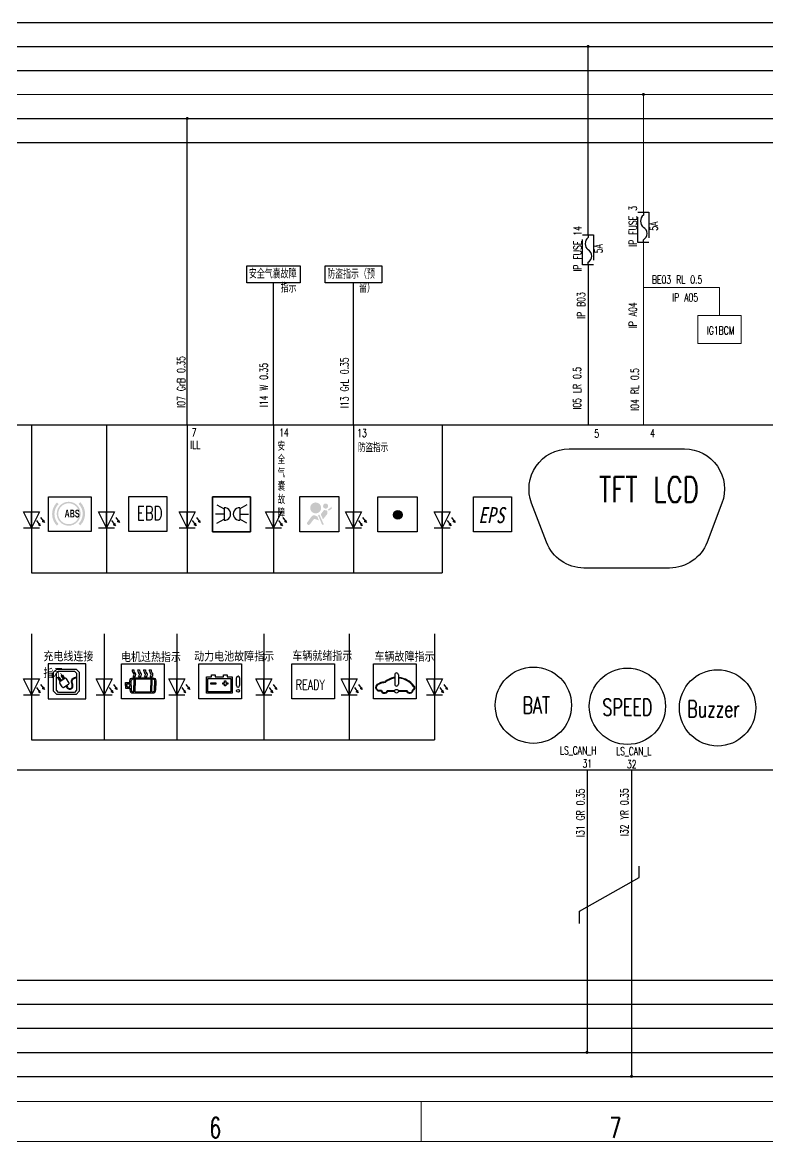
# Model space of a CAD drawing. Header units: millimetres. Extents: x 944 to 3046, y -306 to 288.
# Drawn here: x 1443.9 to 1630.2, y -305.6 to -26 of the extents above; entities that cross this region are included whole.
import ezdxf
from ezdxf.enums import TextEntityAlignment as Align

# ---------------------------------------------------------------- set-up
doc = ezdxf.new("R2010")
doc.units = ezdxf.units.MM
for name, pattern in [('CENTER', [50.79999999999998, 31.75, -6.349999999999998, 6.349999999999998, -6.349999999999998]), ('DASHED', [19.049999999999997, 12.7, -6.349999999999998]), ('DASHED2', [0.375, 0.25, -0.125]), ('HIDDEN', [9.524999999999999, 6.349999999999999, -3.174999999999999])]:
    doc.linetypes.add(name, pattern=pattern)
doc.layers.add('0Filament', color=7, linetype='Continuous', lineweight=20)
doc.layers.add('IG电', color=30, linetype='Continuous', lineweight=20)
for name, color, linetype in [('1CENTER', 1, 'CENTER'), ('310V高压电源', 221, 'Continuous'), ('3DASHED', 3, 'DASHED'), ('ACC电源', 20, 'Continuous'), ('BCM', 7, 'Continuous'), ('other layer', 7, 'Continuous'), ('低速CAN低', 21, 'Continuous'), ('地线', 2, 'Continuous'), ('文字层', 7, 'Continuous'), ('电器件', 4, 'Continuous'), ('电池电', 10, 'Continuous')]:
    doc.layers.add(name, color=color, linetype=linetype)
doc.layers.add('低速CAN高', color=7, linetype='Continuous', true_color=0x9c6471)
doc.layers.add('背光电源', color=5, linetype='Continuous', plot=False)
doc.layers.add('高速CAN高', color=23, linetype='Continuous', plot=False)
doc.layers.add('高速CAN低', color=7, linetype='Continuous', true_color=0xffa500, plot=False)
doc.styles.add('HZ', font='txt.shx', dxfattribs={"width": 0.7, "height": 2})
doc.styles.add('HZ-3.0', font='txt.shx', dxfattribs={"width": 0.7, "height": 3.5, "bigfont": 'hztxt.shx'})
doc.styles.add('hztxt', font='txt.shx', dxfattribs={"width": 0.7, "bigfont": 'hztxt.shx'})
doc.styles.add('TXT', font='txt.shx', dxfattribs={"height": 2.5, "bigfont": '@~!hztxt.shx'})
doc.styles.add('仿宋', font='', dxfattribs={"width": 0.8})
doc.styles.add('数字 txt 3.5', font='txt.shx', dxfattribs={"width": 0.7, "height": 2, "bigfont": '@~!hztxt.shx'})
doc.styles.add('机械', font='', dxfattribs={"width": 0.7, "height": 3})
doc.styles.get('仿宋').set_extended_font_data('FangSong_GB2312')
doc.styles.get('机械').set_extended_font_data('SimSun')

# ---------------------------------------------------------------- blocks, each defined once
blk = doc.blocks.new('A$C0CAE0D84')
at = {"layer": '电器件'}
for points in [[(2.414187974092783, 4.777432520387038), (2.275947873215955, 4.961302417289289), (2.137707772339124, 5.145172314191539), (2.660826723767967, 5.250668387586074)], [(3.193703282117893, 3.740617599020652), (3.055463181241067, 3.924487495924721), (2.917223080364236, 4.108357392825154), (3.440342031793078, 4.213853466221507)]]:
    blk.add_hatch(color=256, dxfattribs=at).paths.add_polyline_path(points)
for p, q in [((-1.819e-12, 4.000000889197281), (3.999999999998181, 2.000000889197281)), ((-1.819e-12, 8.891972811e-07), (-1.819e-12, 4.000000889197281)), ((1.390022109314485, 4.29523108622993), (2.660826723767967, 5.250668387586074)), ((2.660826723767967, 5.250668387586074), (2.137707772339124, 5.145172314191539)), ((2.137707772339124, 5.145172314191539), (2.275947873215955, 4.961302417289289)), ((2.169537417339597, 3.258416164865366), (3.440342031793078, 4.213853466221507)), ((2.414187974092783, 4.777432520387038), (2.275947873215955, 4.961302417289289)), ((2.660826723767967, 5.250668387586074), (2.414187974092783, 4.777432520387038)), ((3.440342031793078, 4.213853466221507), (2.917223080364236, 4.108357392825154)), ((2.917223080364236, 4.108357392825154), (3.055463181241067, 3.924487495924721)), ((3.193703282117893, 3.740617599020652), (3.055463181241067, 3.924487495924721)), ((3.440342031793078, 4.213853466221507), (3.193703282117893, 3.740617599020652)), ((3.999999999998181, 8.891972811e-07), (3.999999999998181, 4.000000889197281)), ((3.999999999998181, 2.000000889197281), (-1.819e-12, 8.891972811e-07))]:
    blk.add_line(p, q, dxfattribs=at)
blk = doc.blocks.new('A$C5C44610B')
blk.add_line((1.999995099402438, -3.4309814509e-06), (1.999995099401985, 3.999996569018548))
at = {"rotation": 270}
blk.add_blockref('A$C0CAE0D84', (-5.7897946135e-06, 3.99999656901673), dxfattribs=at)
blk = doc.blocks.new('FUSE')
at = {"layer": 'other layer', "color": 1}
for p, q in [((3.303647827102019e-05, 7.530299199749424), (3.303647827102019e-05, 6.848127183520953)), ((3.303647827124223e-05, 0.0002113984501193045), (3.303647827124223e-05, 0.6823834146785897))]:
    blk.add_line(p, q, dxfattribs=at)
at = {"layer": 'other layer', "color": 1, "linetype": 'HIDDEN'}
blk.add_lwpolyline([(-1.36431099597867, 7.530299199749424), (1.36437706893521, 7.530299199749424), (1.364377068935211, 0.0002113984501193045), (-1.36431099597867, 0.0002113984501193045)], close=True, dxfattribs=at)
at = {"layer": 'other layer', "color": 1}
for centre, radius, start, end in [((1.243571029281995, 5.306691241310405), 1.980507890286, 128.8945060897165, 231.1054939102875), ((-0.8363652533708148, 2.22381935688918), 1.753735117741881, 298.4846926891431, 61.51530731085683)]:
    blk.add_arc(centre, radius, start, end, dxfattribs=at)
at = {"layer": 'other layer', "linetype": 'DASHED2', "style": 'HZ', "width": 0.7}
for tag, p in [('FUSE', (-1.635727440800962, 4.026624172847008)), ('电流', (3.5661194725051, 4.062497424835371))]:
    blk.add_attdef(tag, text='', height=2, rotation=90, dxfattribs=at).set_placement(p, align=Align.CENTER)

msp = doc.modelspace()

# ---------------------------------------------------------------- hatches: boundary and pattern name
at = {"lineweight": -3}
h = msp.add_hatch(color=256, dxfattribs=at)
h.dxf.hatch_style = 1
h.paths.add_polyline_path([(1538.817104412751, -149.0160576482255, 1), (1536.670879134908, -149.0160576482255, 1)])
at = {"layer": '0Filament', "ltscale": 0.1}
for points in [[(1584.894913206793, -31.98618468316268, 1), (1585.69158029347, -31.98618468316268, 1)], [(1598.724259476231, -43.98618468316272, 1), (1599.520926562908, -43.98618468316272, 1)], [(1484.697793642625, -49.98618468316272, 1), (1485.494460729302, -49.98618468316272, 1)], [(1584.627235645639, -283.3142655791758, 1), (1585.423902732316, -283.3142655791758, 1)], [(1595.756163097529, -289.3142655791758, 1), (1596.552830184206, -289.3142655791758, 1)]]:
    msp.add_hatch(color=0, dxfattribs=at).paths.add_polyline_path(points)
at = {"layer": '电池电', "lineweight": -3}
msp.add_hatch(color=256, dxfattribs=at).paths.add_polyline_path([(1452.498390748049, -151.7123237773729), (1452.910775422836, -151.2999391025838, -0.4142135623730793), (1452.910775422836, -146.3513230051268), (1452.498390748049, -145.9389383303404, 0.4142135623729897)])
h = msp.add_hatch(color=256, dxfattribs=at)
edge = h.paths.add_edge_path()
edge.add_ellipse((1455.452155435826, -148.7476825286745), major_axis=(0, 2.993759999999998), ratio=1, start_angle=0, end_angle=360, ccw=False)
edge = h.paths.add_edge_path(flags=16)
edge.add_ellipse((1455.452155435826, -148.7476825286745), major_axis=(0, 2.604959999999999), ratio=1, start_angle=0, end_angle=360, ccw=False)
edge = h.paths.add_edge_path()
edge.add_ellipse((1455.452155435826, -148.7476825286745), major_axis=(0, 3.4992), ratio=1, start_angle=225.0000000000095, end_angle=314.99999999999056, ccw=False)
edge.add_line((1457.926463484552, -151.2219905774022), (1458.347680959884, -151.6432080527327))
edge.add_ellipse((1455.452155435826, -148.7476825286745), major_axis=(0, 4.094891466321596), ratio=1, start_angle=225.0000000000095, end_angle=314.9999999999905)
edge.add_line((1458.347680959882, -145.8521570046147), (1457.926463484552, -146.2733744799449))
h = msp.add_hatch(color=256, dxfattribs=at)
h.paths.add_polyline_path([(1520.246687576137, -147.7311567515886), (1520.483576474951, -147.9916129215071), (1521.192562585186, -147.516029066233), (1521.241615682858, -146.997143909092)])
h.paths.add_polyline_path([(1517.783058833364, -149.1044682708058), (1518.098982698486, -148.938018451477), (1519.228073213683, -151.4248903039189), (1518.81568159306, -151.4941995670107)])
edge = h.paths.add_edge_path()
edge.add_line((1518.470034005776, -148.8913677681451), (1519.205675044443, -147.9181758628395))
edge.add_ellipse((1519.366353035687, -148.0396332277501), major_axis=(0, 0.2014182423747564), ratio=1, start_angle=353.1603599018482, end_angle=412.9141677537052, ccw=False)
edge.add_line((1519.390340120147, -147.8396484079746), (1519.867670606331, -147.896901586991))
edge.add_line((1519.867670606331, -147.8969015869916), (1520.080867981114, -148.0863242560229))
edge.add_line((1520.080867981116, -148.0863242560226), (1520.080867981116, -148.7720874760913))
edge.add_ellipse((1519.879449738741, -148.7720874760917), major_axis=(0, 0.2014182423751549), ratio=1, start_angle=230.6976306179789, end_angle=270.00000000001216, ccw=False)
edge.add_line((1520.035309997877, -148.899668383689), (1519.014875838899, -150.1462901192173))
edge.add_line((1519.014875838898, -150.1462901192177), (1518.470034005776, -148.8913677681451))
edge = h.paths.add_edge_path()
edge.add_ellipse((1519.678159487281, -146.8313990736896), major_axis=(0, 0.6392986767202056), ratio=1, start_angle=0, end_angle=360, ccw=False)
edge = h.paths.add_edge_path()
edge.add_ellipse((1517.190839220477, -147.3049557462687), major_axis=(0, 1.37331151921698), ratio=1, start_angle=0, end_angle=360, ccw=False)
edge = h.paths.add_edge_path()
edge.add_line((1515.104839931183, -150.8968234654195), (1516.134143583488, -149.4736115223143))
edge.add_ellipse((1516.786974798863, -149.94575592609), major_axis=(0, 0.8056729695003649), ratio=1, start_angle=337.99796221807856, end_angle=414.1245740049411, ccw=False)
edge.add_line((1517.088811773236, -149.1987596913712), (1517.617239238345, -149.4122801079822))
edge.add_line((1517.617239238344, -149.4122801079817), (1517.99625620815, -150.430424122765))
edge.add_line((1517.99625620815, -150.4304241227651), (1517.095967393912, -150.0884710033771))
edge.add_ellipse((1516.952929972184, -150.46505768587), major_axis=(0, 0.4028364847501519), ratio=1, start_angle=339.2019198871683, end_angle=413.2730609397873)
edge.add_line((1516.630058718247, -150.2241606397546), (1515.769516364189, -151.3775346366606))
edge.add_ellipse((1515.437178147686, -151.1371790510403), major_axis=(0, 0.410145702997705), ratio=1, start_angle=54.124574004952706, end_angle=234.12457400469168, ccw=False)

# ---------------------------------------------------------------- linework, layer by layer
at = {"lineweight": -3}
for p, q in [((1506.664920700631, -126.5757284137408), (1506.664920700631, -91.05890541219492)), ((1526.637232227547, -126.5757284137408), (1526.637232227547, -91.05890541219492)), ((1446.138443449808, -126.5757284137408), (1446.138443449807, -163.4928928446939)), ((1464.905712925119, -126.575728413741), (1464.90571292512, -163.492892844694)), ((1485.096127185964, -126.5757284137408), (1485.096127185964, -163.4928928446939)), ((1506.664920700631, -126.5757284137408), (1506.664920700631, -163.492892844694)), ((1526.637232227547, -126.5757284137408), (1526.637232227547, -163.492892844694)), ((1548.816166759341, -126.5757284137408), (1548.816166759341, -163.492892844694)), ((1492.502599404699, -146.522455017586), (1494.319044294049, -147.5170718018331)), ((1494.319044294049, -147.2531027943369), (1494.319044294049, -150.3881996689884)), ((1500.010951226325, -146.522455017586), (1498.194506336975, -147.5170718018331)), ((1498.194506336975, -147.2531027943369), (1498.194506336975, -150.3881996689884)), ((1494.319044294049, -148.8206512316626), (1492.143825101763, -148.8206512316626)), ((1492.502599404699, -151.1188474457391), (1494.319044294049, -150.1242306614921)), ((1498.194506336975, -148.8206512316626), (1500.369725529261, -148.8206512316626)), ((1500.010951226325, -151.1188474457391), (1498.194506336975, -150.1242306614921)), ((1446.138443449807, -163.4928928446939), (1548.816166759341, -163.492892844694)), ((1446.138443449807, -178.7218383669251), (1446.138443449807, -205.2216966148243)), ((1464.318561817764, -178.7218383669251), (1464.318561817764, -205.2216966148243)), ((1482.477460835107, -178.7218383669251), (1482.477460835107, -205.2216966148243)), ((1504.269671221902, -178.7218383669251), (1504.269671221902, -205.2216966148243)), ((1525.601430430068, -178.7218383669251), (1525.601430430068, -205.2216966148243)), ((1546.933189638235, -178.7218383669251), (1546.933189638235, -205.2216966148243)), ((1454.448122217881, -189.8812715807521), (1453.285172664523, -190.6359998781031)), ((1455.488690400776, -190.9335873228671), (1454.863088400819, -189.9696065512685)), ((1471.318818197178, -187.7220703062879), (1471.74678888205, -187.7220703062879)), ((1471.537251667303, -189.5009136021632), (1471.965222352175, -189.5009136021632)), ((1471.752392262221, -190.0334864616319), (1471.752392262221, -191.623342675207)), ((1472.05239226222, -190.0334864616319), (1472.05239226222, -191.623342675207)), ((1472.703532313891, -187.7220703062879), (1473.176093744921, -187.7220703062879)), ((1472.921965784017, -189.5009136021632), (1473.394527215045, -189.5009136021632)), ((1474.187155950908, -187.7220703062879), (1474.659717381935, -187.7220703062879)), ((1474.405589421032, -189.5009136021632), (1474.878150852061, -189.5009136021632)), ((1475.593850185202, -187.7220703062879), (1476.055421557441, -187.7220703062879)), ((1475.812283655327, -189.5009136021632), (1476.273855027564, -189.5009136021632)), ((1475.944710131137, -190.0334864616319), (1475.944710131137, -191.6233426752061)), ((1476.244710131136, -190.0334864616319), (1476.244710131136, -191.6233426752061)), ((1489.888629730869, -189.5370338159476), (1491.180144793102, -189.5370338159476)), ((1492.092070367285, -189.5370338159476), (1494.136747717307, -189.5370338159476)), ((1495.048673291491, -189.5370338159476), (1496.340188353727, -189.5370338159476)), ((1536.795595347283, -189.6732361477931), (1536.795595347283, -189.8367770217802)), ((1536.941642773388, -188.978412427297), (1536.941642773388, -191.345224142183)), ((1537.868647856295, -188.978412427297), (1537.868647856295, -191.345224142183)), ((1538.014695282401, -189.6510404918631), (1538.014695282401, -189.8138658284736)), ((1453.821103454912, -192.0143855950531), (1453.196721774204, -191.0507873029801)), ((1454.236006799593, -192.1030152434347), (1455.400176672198, -191.3486694256109)), ((1469.657718733487, -191.623342675207), (1469.657718733487, -190.9195104117081)), ((1469.657718733487, -190.9195104117081), (1470.775084936344, -190.9195104117081)), ((1469.657718733487, -191.623342675207), (1469.657718733487, -192.3271749387056)), ((1469.657718733487, -192.3271749387056), (1470.775084936344, -192.3271749387056)), ((1469.957718733486, -191.623342675207), (1469.957718733486, -191.2195104117076)), ((1469.957718733486, -191.2195104117076), (1470.775084936344, -191.2195104117076)), ((1469.957718733486, -191.623342675207), (1469.957718733486, -192.0271749387053)), ((1469.957718733486, -192.0271749387053), (1470.775084936344, -192.0271749387053)), ((1470.775084936344, -191.2195104117076), (1470.775084936344, -191.623342675207)), ((1470.775084936344, -192.0271749387053), (1470.775084936344, -191.623342675207)), ((1471.752392262221, -193.2131988887814), (1471.752392262221, -191.623342675207)), ((1472.05239226222, -193.2131988887814), (1472.05239226222, -191.623342675207)), ((1475.944710131137, -193.2131988887814), (1475.944710131137, -191.6233426752061)), ((1476.244710131136, -193.2131988887814), (1476.244710131136, -191.6233426752061)), ((1533.204746965482, -192.8662485099157), (1533.55189995001, -192.8662485099157)), ((1533.55189995001, -192.8662485099157), (1533.676720950999, -192.8662485099157)), ((1535.054313797777, -192.9260704104421), (1536.795595347283, -192.9260704104421)), ((1536.795595347283, -192.9260704104421), (1536.795595347283, -193.0880704104426)), ((1538.014695282401, -192.9260704104421), (1540.035652394357, -192.9260704104421)), ((1538.014695282401, -192.9260704104421), (1538.014695282401, -193.0880704104426)), ((1533.204746965482, -193.0282485099156), (1533.55189995001, -193.0282485099156)), ((1535.16910654857, -193.0880704104426), (1536.795595347283, -193.0880704104426)), ((1538.014695282401, -193.0880704104426), (1539.920859643565, -193.0880704104426)), ((1446.138443449807, -205.2216966148243), (1546.933189638235, -205.2216966148243))]:
    msp.add_line(p, q, dxfattribs=at)
at = {"linetype": 'Continuous', "lineweight": -3}
for p, q in [((1489.888629730869, -193.5607902669841), (1489.888629730869, -189.5370338159476)), ((1490.230601821187, -189.8790059062671), (1495.998216263406, -189.8790059062671)), ((1490.230601821187, -193.2188181766652), (1490.230601821187, -189.8790059062671)), ((1491.180144793102, -189.5370338159476), (1491.180144793102, -188.9634964537511)), ((1491.180144793102, -188.9634964537511), (1492.092070367285, -188.9634964537511)), ((1492.092070367285, -188.9634964537511), (1492.092070367285, -189.5370338159476)), ((1494.136747717307, -189.5370338159476), (1494.136747717307, -188.9634964537511)), ((1494.136747717307, -188.9634964537511), (1495.048673291491, -188.9634964537511)), ((1495.048673291491, -188.9634964537511), (1495.048673291491, -189.5370338159476)), ((1495.998216263406, -189.8790059062671), (1495.998216263406, -193.2188181766652)), ((1496.340188353727, -189.5370338159476), (1496.340188353727, -193.5607902669841)), ((1496.340188353727, -193.5607902669841), (1489.888629730869, -193.5607902669841)), ((1495.998216263406, -193.2188181766652), (1490.230601821187, -193.2188181766652))]:
    msp.add_line(p, q, dxfattribs=at)
for points in [[(1499.97477486231, -86.79763841836325), (1513.355066538951, -86.79763841836325), (1513.355066538951, -91.05890541219492), (1499.97477486231, -91.05890541219492)], [(1519.536478371241, -86.79763841836325), (1533.737986083854, -86.79763841836325), (1533.737986083854, -91.05890541219492), (1519.536478371241, -91.05890541219492)], [(1433.0100303036, -126.5757284137408), (1737.576463196664, -126.5757284137408), (1737.576463196664, -212.7849401088766), (1433.0100303036, -212.7849401088766)]]:
    msp.add_lwpolyline(points, close=True)
at = {"lineweight": -3}
for points in [[(1584.238459521071, -162.3107653862556, -0.3112459587267895), (1574.893046198576, -155.8693114140191), (1571.176111572625, -146.1079397467136, -0.525266855306064), (1580.52152489512, -132.5493937189506), (1609.391728622959, -132.5493937189506, -0.525266855306064), (1618.737141945455, -146.1079397467136), (1615.020207319504, -155.8693114140191, -0.3112459587267907), (1605.674793997007, -162.3107653862556), (1584.238459521071, -162.3107653862556)], [(1470.775084936344, -190.9195104117081), (1470.775084936344, -190.4834864616317, -0.4142135623730951), (1471.525084936344, -189.7334864616315), (1476.472017457012, -189.7334864616315, -0.4142135623730951), (1477.222017457012, -190.4834864616317), (1477.222017457012, -191.6233426752061)], [(1471.075084936346, -191.623342675207), (1471.075084936346, -190.4834864616317, -0.4142135623730951), (1471.525084936344, -190.0334864616319), (1471.752392262221, -190.0334864616319)], [(1476.244710131136, -190.0334864616319), (1476.472017457012, -190.0334864616319, -0.4142135623730951), (1476.922017457012, -190.4834864616317), (1476.922017457012, -191.6233426752061)], [(1470.775084936344, -192.3271749387056), (1470.775084936344, -192.763198888782, 0.4142135623730951), (1471.525084936344, -193.5131988887814), (1476.472017457012, -193.5131988887807, 0.4142135623730951), (1477.222017457012, -192.7631988887807), (1477.222017457012, -191.6233426752061)], [(1471.075084936346, -191.623342675207), (1471.075084936346, -192.7631988887812, 0.4142135623730951), (1471.525084936344, -193.2131988887814), (1471.752392262221, -193.2131988887814)], [(1476.244710131136, -193.2131988887814), (1476.472017457012, -193.2131988887814, 0.4142135623730951), (1476.922017457012, -192.7631988887807), (1476.922017457012, -191.6233426752061)]]:
    msp.add_lwpolyline(points, format="xyb", dxfattribs=at)
for points in [[(1450.407942995943, -144.4845461496923), (1461.067619269586, -144.4845461496923), (1461.067619269586, -153.1563842069655), (1450.407942995943, -153.1563842069655)], [(1470.486905496136, -144.4078532713006), (1479.967682192579, -144.4078532713006), (1479.967682192579, -153.1563842069655), (1470.486905496136, -153.1563842069655)], [(1500.920371593731, -144.4845461496923), (1491.439594897291, -144.4845461496923), (1491.439594897291, -153.2330770853576), (1500.920371593731, -153.2330770853576)], [(1491.439596820603, -144.4845461710386), (1500.920373517044, -144.4845461710386), (1500.920373517044, -153.2330771067045), (1491.439596820603, -153.2330771067045)], [(1513.197734928341, -144.4391734255192), (1522.975300661004, -144.4391734255192), (1522.975300661004, -153.2330770853576), (1513.197734928341, -153.2330770853576)], [(1532.714976601584, -144.5099323605908), (1542.556906956668, -144.5099323605908), (1542.556906956668, -153.2330770853576), (1532.714976601584, -153.2330770853576)], [(1556.62323155981, -144.4845461496923), (1566.10400825625, -144.4845461496923), (1566.10400825625, -153.2330770853576), (1556.62323155981, -153.2330770853576)], [(1459.769963426344, -186.2133499198222), (1450.289186729902, -186.2133499198222), (1450.289186729902, -194.961880855487), (1459.769963426344, -194.961880855487)], [(1468.649702438537, -186.2900427982141), (1479.309378712182, -186.2900427982141), (1479.309378712182, -194.961880855487), (1468.649702438537, -194.961880855487)], [(1487.977371913432, -186.2900427982141), (1498.637048187076, -186.2900427982141), (1498.637048187076, -194.961880855487), (1487.977371913432, -194.961880855487)], [(1511.221632921842, -186.2900427982141), (1521.881309195486, -186.2900427982141), (1521.881309195486, -194.961880855487), (1511.221632921842, -194.961880855487)], [(1531.620310255899, -186.2900427982141), (1542.279986529542, -186.2900427982141), (1542.279986529542, -194.961880855487), (1531.620310255899, -194.961880855487)], [(1452.481023839551, -187.5515281523127), (1457.298864257022, -187.5515281523127), (1458.098864257023, -188.3515281523131), (1458.098864257022, -193.0924498677831), (1457.298864257022, -193.8924498677834), (1452.481023839551, -193.8924498677834), (1451.681023839551, -193.0924498677831), (1451.681023839551, -188.3515281523131)], [(1452.911611880133, -188.0710934354232), (1456.874446330541, -188.0710934354232), (1457.424446330539, -188.6210934354227), (1457.424446330539, -192.8520042205691), (1456.874446330541, -193.4020042205691), (1452.911611880133, -193.4020042205691), (1452.361611880135, -192.8520042205691), (1452.361611880135, -188.621093435422)], [(1492.272992734445, -191.3038896159313), (1491.019095069941, -191.3038896159313), (1491.019095069941, -190.9619175256117), (1492.272992734445, -190.9619175256117)]]:
    msp.add_lwpolyline(points, close=True, dxfattribs=at)
for points in [[(1452.840928438114, -189.6627844696578), (1452.935834358275, -189.601192646242, -0.4143250891686018), (1453.07417714126, -189.6306695799577), (1453.595484477731, -190.434614439024), (1453.332811494257, -190.6050833411413), (1452.811462725937, -189.801074587094, -0.4141020443721255)], [(1453.662694994669, -189.129476320342), (1453.757600914832, -189.067884496926, -0.4143250891686018), (1453.895943697817, -189.0973614306421), (1454.417251034286, -189.9013062897081), (1454.154578050811, -190.0717751918247), (1453.633229282492, -189.2677664377776, -0.4141020443721255)]]:
    msp.add_lwpolyline(points, format="xyb", close=True, dxfattribs=at)
for points in [[(1472.05239226222, -190.0334864616319), (1475.944710131137, -190.0334864616319)], [(1497.406488989774, -191.6987491232941), (1497.406488989774, -189.730982570056)], [(1498.15095421708, -189.730982570056), (1498.15095421708, -191.6987491232941)], [(1494.404223039207, -191.3038896159313), (1493.955825350146, -191.3038896159313), (1493.955825350146, -190.9619175256117), (1494.404223039207, -190.9619175256117)], [(1494.404223039207, -190.9619175256117), (1494.404223039207, -190.5152287405791), (1494.746195129526, -190.5152287405791), (1494.746195129526, -190.9619175256117)], [(1494.746195129526, -191.3038896159313), (1494.746195129526, -191.7691264050835), (1494.404223039207, -191.7691264050835), (1494.404223039207, -191.3038896159313)], [(1494.746195129526, -190.9619175256117), (1495.209723014652, -190.9619175256117), (1495.209723014652, -191.3038896159313), (1494.746195129526, -191.3038896159313)], [(1472.05239226222, -193.2131988887814), (1475.944710131137, -193.2131988887814)]]:
    msp.add_lwpolyline(points, dxfattribs=at)
for centre, radius in [((1537.743991773829, -149.0160576482255), 1.073112638921883), ((1571.615197255083, -196.5850404310206), 9.534050693109748), ((1595.113436689859, -196.8558701153962), 9.534050693109748), ((1617.66679878192, -197.2514735532006), 9.534050693109748), ((1497.778721603428, -192.9945319474905), 0.3722326136530683), ((1537.417234571476, -193.1037397503), 0.4635025414527263)]:
    msp.add_circle(centre, radius, dxfattribs=at)
for centre, radius, start, end in [((1494.367693540848, -148.8206512316626), 1.56830317623133, 268.2223821342808, 91.77761786571917), ((1498.145857090175, -148.8206512316626), 1.56830317623133, 88.22238213430693, 271.7776178656931), ((1454.611437824092, -190.1329221574804), 0.3, 32.98267088100978, 122.9826708810332), ((1472.066591247593, -187.8618511967181), 0.7607254644451316, 169.4119215396243, 225.9061881489373), ((1471.053934284183, -188.9545594670151), 0.7294508440059142, 311.4967101343033, 48.503289865767), ((1472.494561932464, -187.8618511967181), 0.7607254644451316, 169.4119215396243, 225.9061881489373), ((1471.481904969055, -188.9545594670151), 0.7294508440059142, 311.4967101343033, 48.503289865767), ((1473.451305364306, -187.8618511967181), 0.7607254644451316, 169.4119215396243, 225.9061881489373), ((1472.438648400895, -188.9545594670151), 0.7294508440053117, 311.496710134233, 48.50328986569669), ((1473.923866795334, -187.8618511967181), 0.7607254644451316, 169.4119215396243, 225.9061881489373), ((1472.911209831924, -188.9545594670151), 0.7294508440053117, 311.496710134233, 48.50328986569669), ((1474.934929001321, -187.8618511967181), 0.7607254644451316, 169.4119215396243, 225.9061881489373), ((1473.922272037911, -188.9545594670151), 0.7294508440053117, 311.496710134233, 48.50328986569669), ((1475.407490432349, -187.8618511967181), 0.7607254644451316, 169.4119215396243, 225.9061881489373), ((1474.39483346894, -188.9545594670151), 0.7294508440059142, 311.4967101343033, 48.503289865767), ((1476.341623235616, -187.8618511967181), 0.7607254644451316, 169.4119215396243, 225.9061881489373), ((1475.328966272208, -188.9545594670151), 0.7294508440053117, 311.496710134233, 48.50328986569669), ((1476.803194607854, -187.8618511967181), 0.7607254644451316, 169.4119215396243, 225.9061881489373), ((1475.790537644444, -188.9545594670151), 0.7294508440059142, 311.4967101343033, 48.503289865767), ((1497.778721603428, -189.730982570056), 0.3722326136530683, 0, 180), ((1538.41685166535, -196.4275902456224), 6.959308320802858, 104.6055620289959, 123.8859246419731), ((1538.401576688415, -196.3842765048222), 6.751543591116508, 104.6378951651786, 124.1315546651967), ((1537.499583720393, -194.849182777763), 5.22360250648642, 97.74535865551077, 99.22731797224267), ((1537.499564521321, -194.8493481945101), 5.061762771967662, 97.99437565583047, 99.14135567968846), ((1537.40514531484, -188.978412427297), 0.4635025414527263, 0, 180), ((1537.499583720393, -194.849182777763), 5.22360250648691, 36.09277777648618, 84.34073270305264), ((1537.499564521321, -194.8493481945101), 5.061762771967722, 35.66328883650772, 84.15895095204354), ((1453.448488270736, -190.8876504548309), 0.3, 122.9826708810332, 212.9419806355006), ((1454.072869951444, -191.8512487469031), 0.3, 212.9419806354952, 302.9419806355003), ((1455.237039824049, -191.0969029290796), 0.3, 302.9419806355003, 32.98267088100978), ((1497.778721603428, -191.6987491232941), 0.3722326136530683, 180, 0), ((1533.122250307373, -192.0687656507224), 0.9630228739154916, 219.7277284832778, 274.9142244624771), ((1533.124086283446, -192.0662822646676), 0.8040224742897407, 219.7802126855055, 275.7576799725352), ((1534.37212080044, -192.7440942062436), 0.7060471829209131, 189.9629621888518, 345.0640294275561), ((1537.40514531484, -191.345224142183), 0.4635025414527263, 180, 0), ((1540.717845391693, -192.7440942062436), 0.8680471829207284, 203.344855391577, 353.1663512199834), ((1540.717845391693, -192.7440942062436), 0.7060471829204344, 194.9359705724219, 354.8276974719357), ((1541.609248027637, -192.8247837364736), 0.1889999999999332, 106.2569345615341, 174.8276974719227), ((1541.444659220245, -192.2603594106621), 0.3989322198065451, 286.256934561589, 65.19395175355923), ((1541.646746260648, -192.8554122511654), 0.0675000000000333, 108.758099813038, 173.1663512199703), ((1541.444659220245, -192.2603594106621), 0.560932219806448, 288.758099813038, 60.53354013982667), ((1534.37212080044, -192.7440942062436), 0.8680471829199715, 199.1079441932781, 336.655144608423)]:
    msp.add_arc(centre, radius, start, end, dxfattribs=at)
for points in [[(1454.742699858691, -191.7746939227711), (1455.242619616418, -192.4495430216317), (1456.42771987528, -192.267030551067), (1456.378564505135, -191.1379619986361), (1456.450939672598, -190.1824273328151), (1456.953697821239, -189.8157404301832), (1457.424446330539, -189.7676418524291)], [(1454.920338882202, -191.6595893683411), (1455.423085919652, -192.3326064779991), (1456.256300946632, -192.2136788282988), (1456.209281695801, -191.1107394464717), (1456.390346580979, -189.9882709398771), (1457.119754594913, -189.5922684226759), (1457.424446330539, -189.5874518276187)], [(1532.38159872637, -192.6842721829751), (1532.24690189494, -192.3103849671415), (1532.30676722535, -191.816853704771), (1533.249646125275, -190.9793462382021), (1534.536750621049, -190.6503254784495)]]:
    msp.add_spline(points, degree=3, dxfattribs=at)
msp.add_open_spline([(1532.528684642657, -192.6163771667331), (1532.508388024673, -192.5724071256476), (1532.488869213086, -192.530048022345), (1532.454309217793, -192.4480654496737), (1532.43928142169, -192.4084646269814), (1532.422706188278, -192.3541888093836), (1532.418407140126, -192.3384713999171), (1532.412251594605, -192.3125136261185), (1532.410056168721, -192.302168645197), (1532.406563224313, -192.2833357684433), (1532.405178109551, -192.2748244023763), (1532.402754974366, -192.2575466727926), (1532.401723978478, -192.2488258508756), (1532.399171370477, -192.2224434530797), (1532.39819054812, -192.2045613204426), (1532.397387979729, -192.1502678339901), (1532.399713852841, -192.1132051280965), (1532.409795811024, -192.0387749296571), (1532.417551191013, -192.0014117292366), (1532.437016028286, -191.9313402686934), (1532.448274866671, -191.8985568056551), (1532.474339518044, -191.8349937607753), (1532.489192970798, -191.8040600390406), (1532.536595565013, -191.7178287934037), (1532.573407125728, -191.6643898379953), (1532.657668117556, -191.5624995934281), (1532.705119730065, -191.5140689778435), (1532.808784835589, -191.4224601388838), (1532.864990929933, -191.3792915273451), (1532.983848565617, -191.2984745732066), (1533.0464942223, -191.2608279180542), (1533.159482898239, -191.1999198517772), (1533.208963309172, -191.1754181949013), (1533.297322879594, -191.1349367020908), (1533.335946523061, -191.1183123021586), (1533.413482843999, -191.0868622112001), (1533.452433132651, -191.0720228161306), (1533.569841117575, -191.0298857390751), (1533.648858760166, -191.0049687628162), (1533.883102051275, -190.9389925896456), (1534.040386517206, -190.9047011741897), (1534.306595899622, -190.8540435684088), (1534.414195227875, -190.8355069133094), (1534.613319678073, -190.7956765293062)], degree=3, knots=[0, 0, 0, 0, 10.61398716410092, 10.61398716410092, 21.22797432820185, 21.22797432820185, 25.63894542630551, 25.63894542630551, 28.60201329466537, 28.60201329466537, 31.07051062164794, 31.07051062164794, 33.5390079486305, 33.5390079486305, 38.47600260259561, 38.47600260259561, 48.34999191052586, 48.34999191052586, 58.2239812184561, 58.2239812184561, 67.17614482601118, 67.17614482601118, 76.12830843356626, 76.12830843356626, 92.76538754754554, 92.76538754754554, 109.4024666615248, 109.4024666615248, 126.0395457755041, 126.0395457755041, 142.6766248894834, 142.6766248894834, 155.1362499124522, 155.1362499124522, 164.6806097750363, 164.6806097750363, 174.2249696376204, 174.2249696376204, 193.3136893627886, 193.3136893627886, 230.2871297275501, 230.2871297275501, 254.9626396065335, 254.9626396065335, 254.9626396065335, 254.9626396065335], dxfattribs=at)
at = {"layer": '0Filament', "color": 2}
msp.add_line((953.6050991424108, -295.6199592251646), (3035.605099142411, -295.6199592251646), dxfattribs=at)
at = {"layer": '0Filament'}
msp.add_line((1543.605099142411, -305.6199592251646), (1543.605099142411, -295.6199596423971), dxfattribs=at)
at = {"layer": '0Filament', "color": 7}
msp.add_line((3045.605099142411, -305.6199592251646), (943.6050991424108, -305.6199592251646), dxfattribs=at)
at = {"layer": '310V高压电源'}
msp.add_line((1026.588253704628, -25.98618468316272), (3003.679633700273, -25.98618468316278), dxfattribs=at)
at = {"layer": 'ACC电源'}
msp.add_line((1026.588253704628, -37.98618468316272), (3003.679633700273, -37.98618468316272), dxfattribs=at)
at = {"layer": 'BCM', "color": 3, "lineweight": -3}
for p, q in [((1598.058722712614, -239.610765227493), (1598.058722712614, -236.8377949928398)), ((1583.165612871751, -248.0202228261234), (1598.058722712614, -239.610765227493)), ((1583.165612871751, -251.113799444801), (1583.165612871751, -248.0202228261234))]:
    msp.add_line(p, q, dxfattribs=at)
at = {"layer": 'IG电'}
for p, q in [((1026.588253704628, -43.98618468316272), (3003.679633700273, -43.98618468316272)), ((1599.122626056048, -73.43477835660649), (1599.12259301957, -43.98618468316272)), ((1599.12259301957, -80.96507755635591), (1599.12259301957, -126.5757284137408)), ((1599.12259301957, -92.21650053021585), (1618.122357488013, -92.21650053021585)), ((1618.122357488013, -92.21650053021585), (1618.122357488013, -99.18254738626092))]:
    msp.add_line(p, q, dxfattribs=at)
msp.add_lwpolyline([(1612.705833910521, -99.18254738626092), (1623.538881065504, -99.18254738626092), (1623.538881065504, -106.1825473862609), (1612.705833910521, -106.1825473862609)], close=True, dxfattribs=at)
at = {"layer": '低速CAN低'}
for p, q in [((1596.154496640867, -212.7849401088766), (1596.154496640867, -289.3142655791758)), ((1015.702196210619, -289.3142655791758), (2840.072123741346, -289.3142655791759))]:
    msp.add_line(p, q, dxfattribs=at)
at = {"layer": '低速CAN高'}
for p, q in [((1585.025569188978, -212.7849401088766), (1585.025569188978, -283.3142655791758)), ((1015.702196210619, -283.3142655791758), (2840.072123741346, -283.3142655791763))]:
    msp.add_line(p, q, dxfattribs=at)
at = {"layer": '地线'}
for p, q in [((1026.588253704628, -55.98618468316272), (3003.679633700273, -55.98618468316278)), ((1015.702196210619, -265.3142655791758), (2840.072123741345, -265.3142655791758))]:
    msp.add_line(p, q, dxfattribs=at)
at = {"layer": '电池电'}
for p, q in [((1026.588253704628, -31.98618468316272), (3003.679633700273, -31.98618468316261)), ((1585.29327978661, -79.05486863115509), (1585.293246750132, -31.98618468316268)), ((1585.293246750132, -86.58516783090451), (1585.293246750132, -126.5757284137408))]:
    msp.add_line(p, q, dxfattribs=at)
at = {"layer": '背光电源'}
for p, q in [((1026.588253704628, -49.98618468316272), (3003.679633700273, -49.98618468316272)), ((1485.096127185964, -126.5757284137408), (1485.096127185964, -49.98618468316272))]:
    msp.add_line(p, q, dxfattribs=at)
at = {"layer": '高速CAN低'}
msp.add_line((1015.702196210619, -277.3142655791758), (2840.072123741345, -277.314265579176), dxfattribs=at)
at = {"layer": '高速CAN高'}
msp.add_line((1015.702196210619, -271.3142655791758), (2840.072123741345, -271.314265579176), dxfattribs=at)

# ---------------------------------------------------------------- block references
at = {"layer": '1CENTER', "color": 1}
ref = msp.add_blockref('FUSE', (1599.12259301957, -80.96507755635591), dxfattribs=at)
ref.add_attrib('10A', '5A', dxfattribs={"layer": 'other layer', "linetype": 'DASHED2', "height": 2, "rotation": 90, "style": 'HZ', "width": 0.7}).set_placement((1602.688712492075, -76.90258013151967), align=Align.CENTER)
ref.add_attrib('FUSE', 'IP FUSE 3', dxfattribs={"layer": 'other layer', "linetype": 'DASHED2', "height": 2, "rotation": 90, "style": 'HZ', "width": 0.7}).set_placement((1597.486865578771, -76.93845338350863), align=Align.CENTER)
ref = msp.add_blockref('FUSE', (1585.293246750132, -86.58516783090451), dxfattribs=at)
ref.add_attrib('10A', '5A', dxfattribs={"layer": 'other layer', "linetype": 'DASHED2', "height": 2, "rotation": 90, "style": 'HZ', "width": 0.7}).set_placement((1588.859366222637, -82.52267040606827), align=Align.CENTER)
ref.add_attrib('FUSE', 'IP FUSE 14', dxfattribs={"layer": 'other layer', "linetype": 'DASHED2', "height": 2, "rotation": 90, "style": 'HZ', "width": 0.7}).set_placement((1583.657519309332, -82.55854365805723), align=Align.CENTER)
at = {"layer": '电器件', "lineweight": -3}
for p in [(1444.138448350403, -152.2919560114341), (1462.905717825717, -152.2919560114341), (1483.096132086563, -152.2919560114341), (1504.664925601228, -152.2919560114341), (1524.637237128146, -152.2919560114341), (1546.816171659937, -152.2919560114341), (1444.138448350403, -194.0207597815631), (1462.318566718362, -194.0207597815631), (1480.477465735704, -194.0207597815631), (1502.269676122498, -194.0207597815631), (1523.601435330666, -194.0207597815631), (1544.933194538833, -194.0207597815631)]:
    msp.add_blockref('A$C5C44610B', p, dxfattribs=at)

# ---------------------------------------------------------------- texts
at = {"lineweight": -3, "style": 'HZ-3.0', "width": 0.7}
for s, p in [('ILL', (1485.858650259261, -132.4970311667394)), ('防盗指示', (1527.768332196861, -133.3244265960984))]:
    msp.add_text(s, height=2, dxfattribs=at).set_placement(p)
at = {"ltscale": 2, "char_height": 2.1, "width": 12.6964705882353, "attachment_point": 3, "style": 'hztxt'}
for s, insert in [('安全气囊故障指示', (1512.406105309155, -87.84491985465161)), ('防盗指示（预留）', (1531.982120352113, -87.90561087785454))]:
    msp.add_mtext(s, dxfattribs=dict(at, insert=insert))
at = {"lineweight": -3, "attachment_point": 1}
for s, width, gutter_width, insert, char_height, style in [('TFT LCD ', 24.82259682149607, 20, (1588.052971817387, -139.4935007066347), 6.399999999999998, 'HZ'), ('{\\fFangSong_GB2312|b1|i1|c134|p49;EPS}', 2.5, 12.5, (1557.883123883619, -147.0935185556776), 4, '仿宋'), ('{\\Ftxt,hztxt|c134;充电线连接指示}', 14.02051039415437, 12.5, (1449.128766445258, -183.1426787293976), 2.5, 'TXT'), ('BAT', 5.175601727103637, 20, (1568.919152159516, -194.5120698257853), 4.16, 'HZ'), ('SPEED', 5.175601727103637, 20, (1588.893456169776, -195.0328056407051), 4.16, 'HZ'), ('Buzzer', 5.175601727103637, 20, (1610.081931837561, -195.4284090785096), 4.16, 'HZ')]:
    msp.add_mtext_dynamic_manual_height_columns(s, width=width, gutter_width=gutter_width, heights=[0], dxfattribs=dict(at, insert=insert, char_height=char_height, style=style))
for s, insert, char_height, style in [('EBD', (1472.468992451195, -146.8769110299373), 3.5, 'hztxt'), ('{\\Ftxt,hztxt|c134;电机过热指示}', (1468.517732734982, -183.3328669118459), 2.5, 'TXT'), ('{\\Ftxt,hztxt|c134;动力电池故障指示}', (1486.807464558171, -183.1624310514198), 2.5, 'TXT'), ('{\\Ftxt,hztxt|c134;车辆就绪指示}', (1511.358791292714, -183.0049891391191), 2.5, 'TXT'), ('{\\Ftxt,hztxt|c134;车辆故障指示}', (1531.889272180031, -183.210851806175), 2.5, 'TXT')]:
    msp.add_mtext(s, dxfattribs=dict(at, insert=insert, char_height=char_height, style=style))
at = {"lineweight": -3, "insert": (1512.217747784847, -190.2136028841617), "char_height": 2.5, "width": 12.29309999999987, "attachment_point": 1, "style": 'HZ-3.0'}
msp.add_mtext('READY', dxfattribs=at)
at = {"layer": '0Filament', "style": 'HZ', "width": 0.7}
for s, p in [('6', (1490.599704812133, -304.6359167297433)), ('7', (1590.599704812133, -304.6359167297433))]:
    msp.add_text(s, height=5, dxfattribs=at).set_placement(p)
at = {"layer": '3DASHED', "char_height": 2, "attachment_point": 1, "style": 'HZ-3.0'}
for s, insert in [('BE03 RL 0.5', (1601.259642300231, -89.25193105246171)), ('IP A05', (1606.327780333541, -93.7028136348531))]:
    msp.add_mtext(s, dxfattribs=dict(at, insert=insert))
at = {"layer": '3DASHED', "char_height": 2, "attachment_point": 1, "rotation": 90, "style": 'HZ-3.0'}
for s, insert in [('IP B03', (1582.540822795706, -100.0589125966644)), ('IP A04', (1595.444275432379, -102.39699671473)), ('I07 GrB 0.35', (1482.542280761747, -122.2519066659324)), ('I14 W 0.35', (1503.194977117613, -122.1015811660891)), ('I13 GrL 0.35', (1523.415891489144, -122.331746096525)), ('I05 LR 0.5', (1581.521462389534, -122.7311428639077)), ('I04 RL 0.5', (1595.947468556204, -123.015393796416)), ('I31 GR 0.35 ', (1582.382956259903, -229.5057011445442)), ('I32 YR 0.35 ', (1593.36149887808, -229.2770994283528))]:
    msp.add_mtext(s, dxfattribs=dict(at, insert=insert))
at = {"layer": 'IG电', "insert": (1614.988102781948, -101.9545384070543), "char_height": 2, "attachment_point": 1, "style": '数字 txt 3.5'}
msp.add_mtext('IG1BCM', dxfattribs=at)
at = {"layer": '文字层', "lineweight": -3, "char_height": 2, "width": 3.760194914848796, "attachment_point": 1, "style": 'HZ-3.0'}
for s, insert in [('7', (1486.181060107609, -127.4717603504091)), ('14', (1508.051745543258, -127.4859709959451)), ('13', (1527.576556883103, -127.5842383227332)), ('5', (1586.862049380552, -127.7139274938418)), ('4', (1600.793147670215, -127.5862186245076)), ('安全气囊故障', (1507.670759424214, -130.9783614992953)), ('LS_CAN_H', (1578.259931284023, -206.8777773440338)), ('LS_CAN_L', (1592.287476158575, -207.0892545626816)), ('31', (1583.902334434602, -210.1597964292469)), ('32', (1594.999363901813, -210.3429664222058))]:
    msp.add_mtext(s, dxfattribs=dict(at, insert=insert))
at = {"layer": '电池电', "lineweight": -3, "insert": (1454.418755733349, -147.7410803561608), "char_height": 1.943999999999999, "width": 5.994270691084673, "attachment_point": 1, "style": '机械'}
msp.add_mtext('{\\fImpact|b0|i0|c0|p34;ABS}', dxfattribs=at)

doc.saveas('drawing.dxf')
